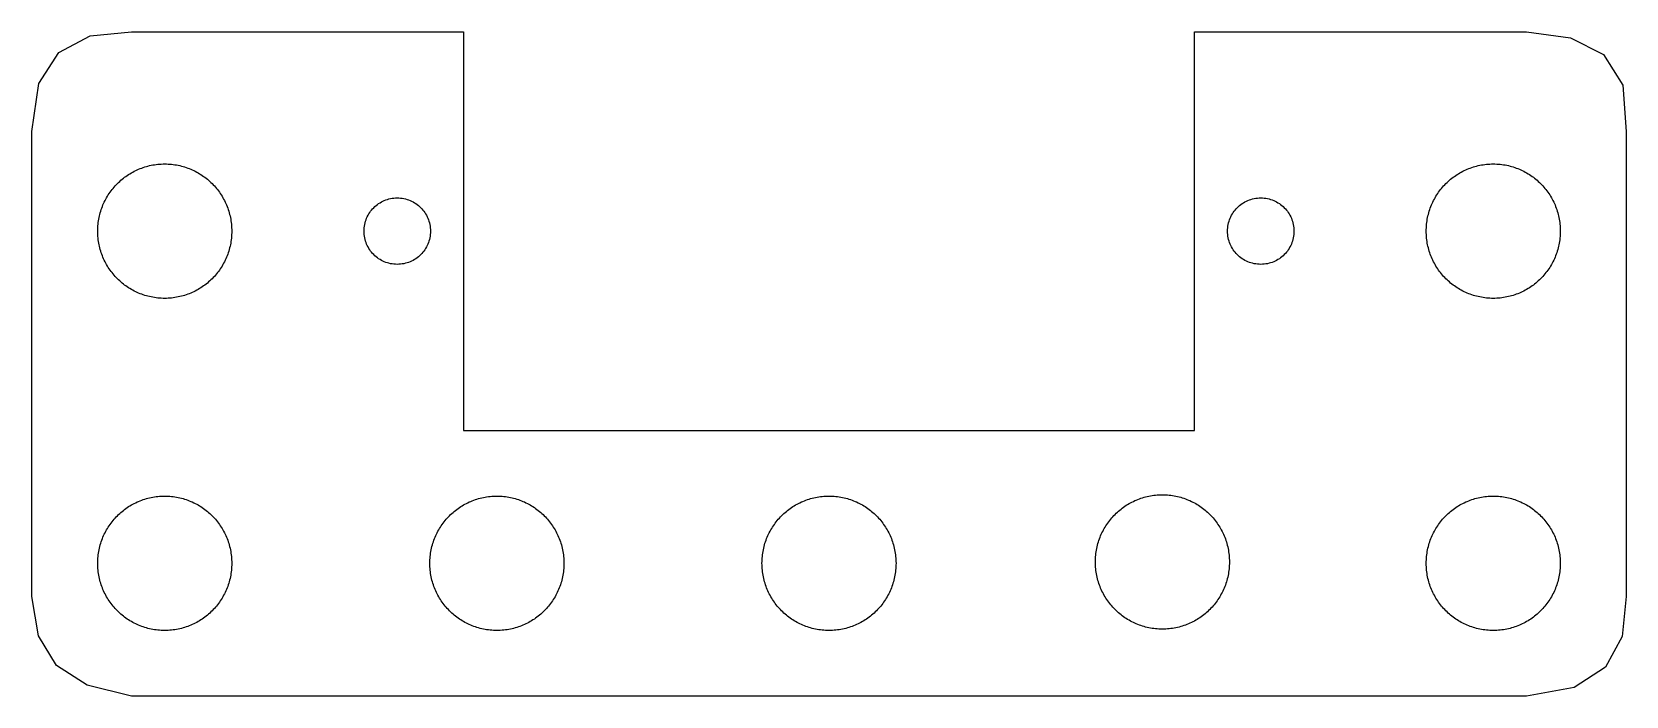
# Model space of a CAD drawing. Extents: x 0 to 48, y 0 to 20.
import ezdxf

# ---------------------------------------------------------------- set-up
doc = ezdxf.new("R2010")
doc.units = 0
doc.layers.add('Layer_1', color=7, linetype='CONTINUOUS')

msp = doc.modelspace()

# ---------------------------------------------------------------- linework, layer by layer
at = {"layer": 'Layer_1', "color": 7}
msp.add_lwpolyline([(3, -0.000001), (1.663894, 0.328862), (0.744811, 0.926741), (0.203323, 1.811251), (0, 2.999999), (0, 16.999999), (0.205271, 18.443289), (0.808521, 19.380064), (1.75751, 19.876803), (3, 19.999999), (12.999999, 20.000002), (13, 8), (34.999999, 8), (34.999999, 20.000002), (44.999999, 19.999999), (46.325185, 19.825185), (47.316406, 19.316406), (47.899426, 18.399426), (47.999999, 16.999999), (47.999999, 2.999999), (47.880142, 1.799897), (47.3804, 0.87114), (46.440459, 0.256813), (44.999999, -0.000001), (3, -0.000001)], dxfattribs=at)
at = {"layer": 'Layer_1', "color": 1}
for points in [[(12, 14), (12, 14)], [(37.999999, 14), (37.999999, 14)], [(4.000014, 11.976249), (4.000014, 11.976249)], [(44.000001, 11.976249), (44.000001, 11.976249)], [(4.000014, 1.976238), (4.000014, 1.976238)], [(13.999993, 1.976255), (13.999993, 1.976255)], [(23.999999, 1.976255), (23.999999, 1.976255)], [(34.038234, 2.016387), (34.038234, 2.016387)], [(44.000001, 1.976238), (44.000001, 1.976238)]]:
    msp.add_lwpolyline(points, dxfattribs=at)
for points in [[(2.871915, 15.678127), (2.979273, 15.750861), (3.09394, 15.813512), (3.214646, 15.864715)], [(3.214646, 15.864715), (3.335324, 15.915919), (3.462042, 15.955678), (3.593388, 15.982636)], [(3.593388, 15.982636), (3.724706, 16.009588), (3.860709, 16.02375), (4.000014, 16.02375)], [(4.000014, 16.02375), (4.139291, 16.02375), (4.275294, 16.009583), (4.406612, 15.982636)], [(4.406612, 15.982636), (4.537958, 15.955684), (4.664676, 15.915919), (4.785354, 15.864715)], [(4.785354, 15.864715), (4.90606, 15.813512), (5.020755, 15.750861), (5.128084, 15.678127)], [(42.871931, 15.678127), (42.97926, 15.750861), (43.093955, 15.813512), (43.214661, 15.864715)], [(43.214661, 15.864715), (43.33534, 15.915919), (43.462029, 15.955678), (43.593375, 15.982636)], [(43.593375, 15.982636), (43.724722, 16.009588), (43.860725, 16.02375), (44.000001, 16.02375)], [(44.000001, 16.02375), (44.139306, 16.02375), (44.275281, 16.009583), (44.406627, 15.982636)], [(44.406627, 15.982636), (44.537973, 15.955684), (44.664663, 15.915919), (44.785369, 15.864715)], [(44.785369, 15.864715), (44.906047, 15.813512), (45.020743, 15.750861), (45.1281, 15.678127)], [(2.326944, 15.131499), (2.399447, 15.239164), (2.482025, 15.339452), (2.573324, 15.431007)], [(2.573324, 15.431007), (2.664595, 15.522566), (2.764586, 15.60539), (2.871915, 15.678127)], [(5.128084, 15.678127), (5.235414, 15.60539), (5.335405, 15.522566), (5.426676, 15.431007)], [(5.426676, 15.431007), (5.517974, 15.339452), (5.600553, 15.239164), (5.673056, 15.131499)], [(42.32696, 15.131499), (42.399463, 15.239164), (42.482041, 15.339452), (42.573311, 15.431007)], [(42.573311, 15.431007), (42.66461, 15.522566), (42.764602, 15.60539), (42.871931, 15.678127)], [(45.1281, 15.678127), (45.235429, 15.60539), (45.33542, 15.522566), (45.426691, 15.431007)], [(45.426691, 15.431007), (45.517962, 15.339452), (45.60054, 15.239164), (45.673071, 15.131499)], [(2.140932, 14.787736), (2.191957, 14.908795), (2.254413, 15.023834), (2.326944, 15.131499)], [(5.673056, 15.131499), (5.745587, 15.023834), (5.808042, 14.908795), (5.859096, 14.787736)], [(10.44089, 14.829214), (10.49409, 14.865155), (10.550935, 14.896112), (10.610754, 14.921413)], [(10.610754, 14.921413), (10.670573, 14.9467), (10.733367, 14.96636), (10.798464, 14.97968)], [(10.798464, 14.97968), (10.863562, 14.993001), (10.930964, 15), (10.999999, 15)], [(10.999999, 15), (11.069035, 15), (11.136436, 14.993001), (11.201534, 14.97968)], [(11.201534, 14.97968), (11.266632, 14.96636), (11.329425, 14.946714), (11.389244, 14.921413)], [(11.389244, 14.921413), (11.449064, 14.896098), (11.505908, 14.865155), (11.559109, 14.829214)], [(36.440888, 14.829214), (36.49409, 14.865155), (36.550932, 14.896112), (36.610752, 14.921413)], [(36.610752, 14.921413), (36.670572, 14.9467), (36.733366, 14.96636), (36.798463, 14.97968)], [(36.798463, 14.97968), (36.863561, 14.993001), (36.930964, 15), (36.999998, 15)], [(36.999998, 15), (37.069033, 15), (37.136436, 14.993001), (37.201533, 14.97968)], [(37.201533, 14.97968), (37.266631, 14.96636), (37.329422, 14.946714), (37.389242, 14.921413)], [(37.389242, 14.921413), (37.449062, 14.896098), (37.505907, 14.865155), (37.559106, 14.829214)], [(42.140919, 14.787736), (42.191973, 14.908795), (42.254429, 15.023834), (42.32696, 15.131499)], [(45.673071, 15.131499), (45.745574, 15.023834), (45.80803, 14.908795), (45.859084, 14.787736)], [(1.982351, 14), (1.982351, 14.139711), (1.996462, 14.276115), (2.023358, 14.407856)], [(2.023358, 14.407856), (2.050169, 14.539597), (2.089878, 14.666676), (2.140932, 14.787736)], [(5.859096, 14.787736), (5.910122, 14.666676), (5.949774, 14.539597), (5.976642, 14.407856)], [(5.976642, 14.407856), (6.003453, 14.276115), (6.017649, 14.139711), (6.017649, 14)], [(10.078584, 14.389243), (10.103885, 14.449063), (10.134842, 14.505908), (10.170783, 14.559107)], [(10.170783, 14.559107), (10.206725, 14.612309), (10.247651, 14.661864), (10.292893, 14.707105)], [(10.292893, 14.707105), (10.338134, 14.752345), (10.387689, 14.793273), (10.44089, 14.829214)], [(11.559109, 14.829214), (11.612309, 14.793273), (11.661865, 14.752345), (11.707106, 14.707105)], [(11.707106, 14.707105), (11.752347, 14.661864), (11.793273, 14.612309), (11.829215, 14.559107)], [(11.829215, 14.559107), (11.865156, 14.505908), (11.896113, 14.449063), (11.921414, 14.389243)], [(36.078582, 14.389243), (36.103869, 14.449063), (36.13484, 14.505908), (36.170781, 14.559107)], [(36.170781, 14.559107), (36.206722, 14.612309), (36.24765, 14.661864), (36.29289, 14.707105)], [(36.29289, 14.707105), (36.338131, 14.752345), (36.387686, 14.793273), (36.440888, 14.829214)], [(37.559106, 14.829214), (37.612308, 14.793273), (37.661863, 14.752345), (37.707103, 14.707105)], [(37.707103, 14.707105), (37.752343, 14.661864), (37.793271, 14.612309), (37.829212, 14.559107)], [(37.829212, 14.559107), (37.865153, 14.505908), (37.89611, 14.449063), (37.921411, 14.389243)], [(41.982366, 14), (41.982366, 14.139711), (41.996477, 14.276115), (42.023373, 14.407856)], [(42.023373, 14.407856), (42.050184, 14.539597), (42.089865, 14.666676), (42.140919, 14.787736)], [(45.859084, 14.787736), (45.910138, 14.666676), (45.94979, 14.539597), (45.976657, 14.407856)], [(45.976657, 14.407856), (46.003469, 14.276115), (46.017636, 14.139711), (46.017636, 14)], [(2.023358, 13.592143), (1.996547, 13.723885), (1.982351, 13.860288), (1.982351, 14)], [(6.017649, 14), (6.017649, 13.860288), (6.003538, 13.723885), (5.976642, 13.592143)], [(9.999998, 14), (9.999998, 14.069034), (10.006995, 14.136437), (10.020316, 14.201535)], [(10.020316, 13.798465), (10.006995, 13.863562), (9.999998, 13.930965), (9.999998, 14)], [(10.020316, 14.201535), (10.033636, 14.266632), (10.053283, 14.329424), (10.078584, 14.389243)], [(11.921414, 14.389243), (11.946715, 14.329424), (11.966362, 14.266632), (11.979683, 14.201535)], [(11.979683, 14.201535), (11.993004, 14.136437), (12, 14.069034), (12, 14)], [(12, 14), (12, 13.930965), (11.993004, 13.863562), (11.979683, 13.798465)], [(35.999995, 14), (35.999995, 14.069034), (36.006994, 14.136437), (36.020315, 14.201535)], [(36.020315, 13.798465), (36.006994, 13.863562), (35.999995, 13.930965), (35.999995, 14)], [(36.020315, 14.201535), (36.033635, 14.266632), (36.053281, 14.329424), (36.078582, 14.389243)], [(37.921411, 14.389243), (37.946727, 14.329424), (37.966358, 14.266632), (37.979679, 14.201535)], [(37.979679, 14.201535), (37.993, 14.136437), (37.999999, 14.069034), (37.999999, 14)], [(37.999999, 14), (37.999999, 13.930965), (37.993, 13.863562), (37.979679, 13.798465)], [(42.023373, 13.592143), (41.996562, 13.723885), (41.982366, 13.860288), (41.982366, 14)], [(46.017636, 14), (46.017636, 13.860288), (46.003525, 13.723885), (45.976657, 13.592143)], [(2.140932, 13.212267), (2.089878, 13.333326), (2.050225, 13.460402), (2.023358, 13.592143)], [(5.976642, 13.592143), (5.949831, 13.460402), (5.910122, 13.333326), (5.859096, 13.212267)], [(10.078584, 13.610753), (10.053283, 13.670573), (10.033636, 13.733367), (10.020316, 13.798465)], [(10.170783, 13.440889), (10.134842, 13.494091), (10.103885, 13.550933), (10.078584, 13.610753)], [(10.292893, 13.292892), (10.247651, 13.338132), (10.206725, 13.387688), (10.170783, 13.440889)], [(11.829215, 13.440889), (11.793273, 13.387688), (11.752347, 13.338132), (11.707106, 13.292892)], [(11.921414, 13.610753), (11.896113, 13.550933), (11.865156, 13.494091), (11.829215, 13.440889)], [(11.979683, 13.798465), (11.966362, 13.733367), (11.946716, 13.670573), (11.921414, 13.610753)], [(36.078582, 13.610753), (36.053267, 13.670573), (36.033635, 13.733367), (36.020315, 13.798465)], [(36.170781, 13.440889), (36.13484, 13.494091), (36.103883, 13.550933), (36.078582, 13.610753)], [(36.29289, 13.292892), (36.24765, 13.338132), (36.206722, 13.387688), (36.170781, 13.440889)], [(37.829212, 13.440889), (37.793271, 13.387688), (37.752343, 13.338132), (37.707103, 13.292892)], [(37.921411, 13.610753), (37.896096, 13.550933), (37.865153, 13.494091), (37.829212, 13.440889)], [(37.979679, 13.798465), (37.966358, 13.733367), (37.946713, 13.670573), (37.921411, 13.610753)], [(42.140919, 13.212267), (42.089865, 13.333326), (42.050241, 13.460402), (42.023373, 13.592143)], [(45.976657, 13.592143), (45.949846, 13.460402), (45.910138, 13.333326), (45.859084, 13.212267)], [(2.326944, 12.868503), (2.254413, 12.976168), (2.191957, 13.091207), (2.140932, 13.212267)], [(5.859096, 13.212267), (5.808042, 13.091207), (5.745587, 12.976168), (5.673056, 12.868503)], [(10.44089, 13.170783), (10.387689, 13.206724), (10.338134, 13.247652), (10.292893, 13.292892)], [(10.610754, 13.078584), (10.550935, 13.103899), (10.49409, 13.134842), (10.44089, 13.170783)], [(10.798464, 13.020316), (10.733367, 13.033637), (10.670573, 13.053282), (10.610754, 13.078584)], [(10.999999, 12.999996), (10.930964, 12.999996), (10.863562, 13.006995), (10.798464, 13.020316)], [(11.201534, 13.020316), (11.136436, 13.006995), (11.069035, 12.999996), (10.999999, 12.999996)], [(11.389244, 13.078584), (11.329425, 13.053297), (11.266632, 13.033637), (11.201534, 13.020316)], [(11.559109, 13.170783), (11.505908, 13.134842), (11.449064, 13.103885), (11.389244, 13.078584)], [(11.707106, 13.292892), (11.661865, 13.247652), (11.612309, 13.206724), (11.559109, 13.170783)], [(36.440888, 13.170783), (36.387686, 13.206724), (36.338131, 13.247652), (36.29289, 13.292892)], [(36.610752, 13.078584), (36.550932, 13.103899), (36.49409, 13.134842), (36.440888, 13.170783)], [(36.798463, 13.020316), (36.733366, 13.033637), (36.670572, 13.053282), (36.610752, 13.078584)], [(36.999998, 12.999996), (36.930964, 12.999996), (36.863561, 13.006995), (36.798463, 13.020316)], [(37.201533, 13.020316), (37.136436, 13.006995), (37.069033, 12.999996), (36.999998, 12.999996)], [(37.389242, 13.078584), (37.329422, 13.053297), (37.266631, 13.033637), (37.201533, 13.020316)], [(37.559106, 13.170783), (37.505907, 13.134842), (37.449062, 13.103885), (37.389242, 13.078584)], [(37.707103, 13.292892), (37.661863, 13.247652), (37.612308, 13.206724), (37.559106, 13.170783)], [(42.32696, 12.868503), (42.254429, 12.976168), (42.191973, 13.091207), (42.140919, 13.212267)], [(45.859084, 13.212267), (45.80803, 13.091207), (45.745574, 12.976168), (45.673071, 12.868503)], [(2.573324, 12.568992), (2.482025, 12.66055), (2.399447, 12.760838), (2.326944, 12.868503)], [(2.871915, 12.321875), (2.764586, 12.394612), (2.664595, 12.477436), (2.573324, 12.568992)], [(5.426676, 12.568992), (5.335405, 12.477436), (5.235414, 12.394612), (5.128084, 12.321875)], [(5.673056, 12.868503), (5.600553, 12.760838), (5.517974, 12.66055), (5.426676, 12.568992)], [(42.573311, 12.568992), (42.482041, 12.66055), (42.399463, 12.760838), (42.32696, 12.868503)], [(42.871931, 12.321875), (42.764602, 12.394612), (42.66461, 12.477436), (42.573311, 12.568992)], [(45.426691, 12.568992), (45.33542, 12.477436), (45.235429, 12.394612), (45.1281, 12.321875)], [(45.673071, 12.868503), (45.60054, 12.760838), (45.517962, 12.66055), (45.426691, 12.568992)], [(3.214646, 12.135287), (3.09394, 12.18649), (2.979273, 12.249138), (2.871915, 12.321875)], [(3.593388, 12.017366), (3.462042, 12.044318), (3.335324, 12.084083), (3.214646, 12.135287)], [(4.000014, 11.976249), (3.860709, 11.976249), (3.724706, 11.990417), (3.593388, 12.017366)], [(4.406612, 12.017366), (4.275294, 11.990414), (4.139291, 11.976249), (4.000014, 11.976249)], [(4.785354, 12.135287), (4.664676, 12.084083), (4.537958, 12.044324), (4.406612, 12.017366)], [(5.128084, 12.321875), (5.020755, 12.249138), (4.90606, 12.18649), (4.785354, 12.135287)], [(43.214661, 12.135287), (43.093955, 12.18649), (42.97926, 12.249138), (42.871931, 12.321875)], [(43.593375, 12.017366), (43.462029, 12.044318), (43.33534, 12.084083), (43.214661, 12.135287)], [(44.000001, 11.976249), (43.860725, 11.976249), (43.724722, 11.990417), (43.593375, 12.017366)], [(44.406627, 12.017366), (44.275281, 11.990414), (44.139306, 11.976249), (44.000001, 11.976249)], [(44.785369, 12.135287), (44.664663, 12.084083), (44.537973, 12.044324), (44.406627, 12.017366)], [(45.1281, 12.321875), (45.020743, 12.249138), (44.906047, 12.18649), (44.785369, 12.135287)], [(2.871915, 5.678119), (2.979273, 5.750876), (3.09394, 5.813501), (3.214646, 5.864724)], [(3.214646, 5.864724), (3.335324, 5.915919), (3.462042, 5.955684), (3.593388, 5.982636)], [(3.593388, 5.982636), (3.724706, 6.009448), (3.860709, 6.023756), (4.000014, 6.023756)], [(4.000014, 6.023756), (4.139291, 6.023756), (4.275294, 6.009645), (4.406612, 5.982636)], [(4.406612, 5.982636), (4.537958, 5.955543), (4.664676, 5.915919), (4.785354, 5.864724)], [(4.785354, 5.864724), (4.90606, 5.813501), (5.020755, 5.750876), (5.128084, 5.678119)], [(12.871923, 5.678136), (12.979252, 5.750864), (13.093947, 5.813518), (13.214654, 5.864713)], [(13.214654, 5.864713), (13.335332, 5.915908), (13.462021, 5.955673), (13.593368, 5.982625)], [(13.593368, 5.982625), (13.724714, 6.009718), (13.860717, 6.023745), (13.999993, 6.023745)], [(13.999993, 6.023745), (14.139298, 6.023745), (14.275273, 6.009634), (14.40662, 5.982625)], [(14.40662, 5.982625), (14.537966, 5.955814), (14.664655, 5.915908), (14.785362, 5.864713)], [(14.785362, 5.864713), (14.90604, 5.813518), (15.020735, 5.750864), (15.128092, 5.678136)], [(22.8719, 5.678136), (22.979258, 5.750864), (23.093953, 5.813518), (23.214631, 5.864713)], [(23.214631, 5.864713), (23.335337, 5.915908), (23.462027, 5.955673), (23.593373, 5.982625)], [(23.593373, 5.982625), (23.724719, 6.009718), (23.860694, 6.023745), (23.999999, 6.023745)], [(23.999999, 6.023745), (24.139276, 6.023745), (24.275278, 6.009634), (24.406625, 5.982625)], [(24.406625, 5.982625), (24.537971, 5.955814), (24.66466, 5.915908), (24.785339, 5.864713)], [(24.785339, 5.864713), (24.906045, 5.813518), (25.02074, 5.750864), (25.128069, 5.678136)], [(32.910135, 5.718268), (33.017493, 5.790996), (33.13216, 5.85365), (33.252866, 5.904845)], [(33.252866, 5.904845), (33.373544, 5.95604), (33.500262, 5.995805), (33.631608, 6.022757)], [(33.631608, 6.022757), (33.762926, 6.049568), (33.898929, 6.063877), (34.038234, 6.063877)], [(34.038234, 6.063877), (34.177511, 6.063877), (34.313514, 6.049766), (34.444832, 6.022757)], [(34.444832, 6.022757), (34.576178, 5.995946), (34.702896, 5.95604), (34.823574, 5.904845)], [(34.823574, 5.904845), (34.94428, 5.85365), (35.058975, 5.790996), (35.166305, 5.718268)], [(42.871931, 5.678119), (42.97926, 5.750876), (43.093955, 5.813501), (43.214661, 5.864724)], [(43.214661, 5.864724), (43.33534, 5.915919), (43.462029, 5.955684), (43.593375, 5.982636)], [(43.593375, 5.982636), (43.724722, 6.00973), (43.860725, 6.023756), (44.000001, 6.023756)], [(44.000001, 6.023756), (44.139306, 6.023756), (44.275281, 6.009645), (44.406627, 5.982636)], [(44.406627, 5.982636), (44.537973, 5.955543), (44.664663, 5.915919), (44.785369, 5.864724)], [(44.785369, 5.864724), (44.906047, 5.813501), (45.020743, 5.750876), (45.1281, 5.678119)], [(2.326944, 5.131511), (2.399447, 5.23915), (2.482025, 5.339452), (2.573324, 5.431005)], [(2.573324, 5.431005), (2.664595, 5.522558), (2.764586, 5.60539), (2.871915, 5.678119)], [(5.128084, 5.678119), (5.235414, 5.60539), (5.335405, 5.522558), (5.426676, 5.431005)], [(5.426676, 5.431005), (5.517974, 5.339452), (5.600553, 5.23915), (5.673056, 5.131511)], [(12.326952, 5.131499), (12.399455, 5.239167), (12.482033, 5.339441), (12.573304, 5.430994)], [(12.573304, 5.430994), (12.664603, 5.522546), (12.764594, 5.605379), (12.871923, 5.678136)], [(15.128092, 5.678136), (15.235422, 5.605379), (15.335413, 5.522546), (15.426684, 5.430994)], [(15.426684, 5.430994), (15.517954, 5.339441), (15.600532, 5.239167), (15.673064, 5.131499)], [(22.326929, 5.131499), (22.39946, 5.239167), (22.482038, 5.339441), (22.573309, 5.430994)], [(22.573309, 5.430994), (22.66458, 5.522546), (22.764571, 5.605379), (22.8719, 5.678136)], [(25.128069, 5.678136), (25.235427, 5.605379), (25.33539, 5.522546), (25.426689, 5.430994)], [(25.426689, 5.430994), (25.517959, 5.339441), (25.600538, 5.239167), (25.67304, 5.131499)], [(32.365164, 5.171631), (32.437667, 5.279299), (32.520245, 5.379573), (32.611544, 5.471126)], [(32.611544, 5.471126), (32.702815, 5.562678), (32.802806, 5.645511), (32.910135, 5.718268)], [(35.166305, 5.718268), (35.273634, 5.645511), (35.373625, 5.562678), (35.464896, 5.471126)], [(35.464896, 5.471126), (35.556195, 5.379573), (35.638773, 5.279299), (35.711276, 5.171631)], [(42.32696, 5.131511), (42.399463, 5.23915), (42.482041, 5.339452), (42.573311, 5.431005)], [(42.573311, 5.431005), (42.66461, 5.522558), (42.764602, 5.60539), (42.871931, 5.678119)], [(45.1281, 5.678119), (45.235429, 5.60539), (45.33542, 5.522558), (45.426691, 5.431005)], [(45.426691, 5.431005), (45.517962, 5.339452), (45.60054, 5.23915), (45.673071, 5.131511)], [(2.140932, 4.787736), (2.191957, 4.908781), (2.254413, 5.023843), (2.326944, 5.131511)], [(5.673056, 5.131511), (5.745587, 5.023843), (5.808042, 4.908781), (5.859096, 4.787736)], [(12.140911, 4.787724), (12.191965, 4.908798), (12.254421, 5.023832), (12.326952, 5.131499)], [(15.673064, 5.131499), (15.745566, 5.023832), (15.808022, 4.908798), (15.859076, 4.787724)], [(22.140916, 4.787724), (22.19197, 4.908798), (22.254426, 5.023832), (22.326929, 5.131499)], [(25.67304, 5.131499), (25.745572, 5.023832), (25.808027, 4.908798), (25.859081, 4.787724)], [(32.061578, 4.447985), (32.088389, 4.579727), (32.128098, 4.706811), (32.179152, 4.827856)], [(32.179152, 4.827856), (32.230177, 4.94893), (32.292633, 5.063964), (32.365164, 5.171631)], [(35.711276, 5.171631), (35.783807, 5.063964), (35.846263, 4.94893), (35.897317, 4.827856)], [(35.897317, 4.827856), (35.948342, 4.706811), (35.987995, 4.579727), (36.014862, 4.447985)], [(42.140919, 4.787736), (42.191973, 4.908781), (42.254429, 5.023843), (42.32696, 5.131511)], [(45.673071, 5.131511), (45.745574, 5.023843), (45.80803, 4.908781), (45.859084, 4.787736)], [(1.982351, 3.999997), (1.982351, 4.139725), (1.996462, 4.276123), (2.023358, 4.407865)], [(2.023358, 4.407865), (2.050169, 4.539606), (2.089878, 4.666691), (2.140932, 4.787736)], [(5.859096, 4.787736), (5.910122, 4.666691), (5.949774, 4.539606), (5.976642, 4.407865)], [(5.976642, 4.407865), (6.003453, 4.276123), (6.017649, 4.139697), (6.017649, 3.999997)], [(11.982359, 3.999986), (11.982359, 4.139714), (11.99647, 4.276112), (12.023365, 4.407853)], [(12.023365, 4.407853), (12.050177, 4.539595), (12.089857, 4.666679), (12.140911, 4.787724)], [(15.859076, 4.787724), (15.91013, 4.666679), (15.949782, 4.539595), (15.97665, 4.407853)], [(15.97665, 4.407853), (16.003461, 4.276112), (16.017629, 4.139714), (16.017629, 3.999986)], [(21.982364, 3.999986), (21.982364, 4.139714), (21.996475, 4.276112), (22.023343, 4.407853)], [(22.023343, 4.407853), (22.050154, 4.539595), (22.089862, 4.666679), (22.140916, 4.787724)], [(25.859081, 4.787724), (25.910135, 4.666679), (25.949759, 4.539595), (25.976627, 4.407853)], [(25.976627, 4.407853), (26.003438, 4.276112), (26.017634, 4.139714), (26.017634, 3.999986)], [(32.020571, 4.040118), (32.020571, 4.179846), (32.034682, 4.316244), (32.061578, 4.447985)], [(36.014862, 4.447985), (36.041673, 4.316244), (36.055869, 4.179846), (36.055869, 4.040118)], [(41.982366, 3.999997), (41.982366, 4.139697), (41.996477, 4.276123), (42.023373, 4.407865)], [(42.023373, 4.407865), (42.050184, 4.539606), (42.089865, 4.666662), (42.140919, 4.787736)], [(45.859084, 4.787736), (45.910138, 4.666662), (45.94979, 4.539606), (45.976657, 4.407865)], [(45.976657, 4.407865), (46.003469, 4.276123), (46.017636, 4.139697), (46.017636, 3.999997)], [(2.023358, 3.592158), (1.996547, 3.723899), (1.982351, 3.860297), (1.982351, 3.999997)], [(6.017649, 3.999997), (6.017649, 3.860297), (6.003538, 3.723899), (5.976642, 3.592158)], [(12.023365, 3.592146), (11.996554, 3.723888), (11.982359, 3.860286), (11.982359, 3.999986)], [(16.017629, 3.999986), (16.017629, 3.860286), (16.003518, 3.723888), (15.97665, 3.592146)], [(22.023343, 3.592146), (21.996532, 3.723888), (21.982364, 3.860286), (21.982364, 3.999986)], [(26.017634, 3.999986), (26.017634, 3.860286), (26.003523, 3.723888), (25.976627, 3.592146)], [(32.061578, 3.632278), (32.034767, 3.76402), (32.020571, 3.900418), (32.020571, 4.040118)], [(36.055869, 4.040118), (36.055869, 3.900418), (36.041758, 3.76402), (36.014862, 3.632278)], [(42.023373, 3.59213), (41.996562, 3.723871), (41.982366, 3.860297), (41.982366, 3.999997)], [(46.017636, 3.999997), (46.017636, 3.860297), (46.003525, 3.723871), (45.976657, 3.59213)], [(2.140932, 3.212258), (2.089878, 3.333332), (2.050225, 3.460388), (2.023358, 3.592158)], [(5.976642, 3.592158), (5.949831, 3.460416), (5.910122, 3.333332), (5.859096, 3.212258)], [(12.140911, 3.212275), (12.089857, 3.33332), (12.050233, 3.460405), (12.023365, 3.592146)], [(15.97665, 3.592146), (15.949839, 3.460405), (15.91013, 3.33332), (15.859076, 3.212275)], [(22.140916, 3.212275), (22.089862, 3.33332), (22.05021, 3.460405), (22.023343, 3.592146)], [(25.976627, 3.592146), (25.949816, 3.460405), (25.910135, 3.33332), (25.859081, 3.212275)], [(32.179152, 3.252379), (32.128098, 3.373452), (32.088445, 3.500537), (32.061578, 3.632278)], [(36.014862, 3.632278), (35.988051, 3.500537), (35.948342, 3.373452), (35.897317, 3.252379)], [(42.140919, 3.212258), (42.089865, 3.333332), (42.050241, 3.460388), (42.023373, 3.59213)], [(45.976657, 3.59213), (45.949846, 3.460388), (45.910138, 3.333332), (45.859084, 3.212258)], [(2.326944, 2.868512), (2.254413, 2.97618), (2.191957, 3.091213), (2.140932, 3.212258)], [(5.859096, 3.212258), (5.808042, 3.091213), (5.745587, 2.97618), (5.673056, 2.868512)], [(12.326952, 2.8685), (12.254421, 2.976168), (12.191965, 3.091202), (12.140911, 3.212275)], [(15.859076, 3.212275), (15.808022, 3.091202), (15.745566, 2.976168), (15.673064, 2.8685)], [(22.326929, 2.8685), (22.254426, 2.976168), (22.19197, 3.091202), (22.140916, 3.212275)], [(25.859081, 3.212275), (25.808027, 3.091202), (25.745572, 2.976168), (25.67304, 2.8685)], [(32.365164, 2.908632), (32.292633, 3.0163), (32.230177, 3.131334), (32.179152, 3.252379)], [(32.611544, 2.60911), (32.520245, 2.700691), (32.437667, 2.800965), (32.365164, 2.908632)], [(35.711276, 2.908632), (35.638773, 2.800965), (35.556195, 2.700691), (35.464896, 2.60911)], [(35.897317, 3.252379), (35.846263, 3.131334), (35.783807, 3.0163), (35.711276, 2.908632)], [(42.32696, 2.868512), (42.254429, 2.97618), (42.191973, 3.091213), (42.140919, 3.212258)], [(45.859084, 3.212258), (45.80803, 3.091213), (45.745574, 2.97618), (45.673071, 2.868512)], [(2.573324, 2.568989), (2.482025, 2.660542), (2.399447, 2.760844), (2.326944, 2.868512)], [(2.871915, 2.321876), (2.764586, 2.394604), (2.664595, 2.477436), (2.573324, 2.568989)], [(5.426676, 2.568989), (5.335405, 2.477436), (5.235414, 2.394604), (5.128084, 2.321876)], [(5.673056, 2.868512), (5.600553, 2.760844), (5.517974, 2.660542), (5.426676, 2.568989)], [(12.573304, 2.568978), (12.482033, 2.660559), (12.399455, 2.760833), (12.326952, 2.8685)], [(12.871923, 2.321864), (12.764594, 2.394621), (12.664603, 2.477425), (12.573304, 2.568978)], [(15.426684, 2.568978), (15.335413, 2.477425), (15.235422, 2.394621), (15.128092, 2.321864)], [(15.673064, 2.8685), (15.600532, 2.760833), (15.517954, 2.660559), (15.426684, 2.568978)], [(22.573309, 2.568978), (22.482038, 2.660559), (22.39946, 2.760833), (22.326929, 2.8685)], [(22.8719, 2.321864), (22.764571, 2.394621), (22.66458, 2.477425), (22.573309, 2.568978)], [(25.426689, 2.568978), (25.33539, 2.477425), (25.235427, 2.394621), (25.128069, 2.321864)], [(25.67304, 2.8685), (25.600538, 2.760833), (25.517959, 2.660559), (25.426689, 2.568978)], [(32.910135, 2.361996), (32.802806, 2.434753), (32.702815, 2.517557), (32.611544, 2.60911)], [(35.464896, 2.60911), (35.373625, 2.517557), (35.273634, 2.434753), (35.166305, 2.361996)], [(42.573311, 2.568989), (42.482041, 2.660542), (42.399463, 2.760844), (42.32696, 2.868512)], [(42.871931, 2.321876), (42.764602, 2.394604), (42.66461, 2.477436), (42.573311, 2.568989)], [(45.426691, 2.568989), (45.33542, 2.477436), (45.235429, 2.394604), (45.1281, 2.321876)], [(45.673071, 2.868512), (45.60054, 2.760844), (45.517962, 2.660542), (45.426691, 2.568989)], [(3.214646, 2.135298), (3.09394, 2.186494), (2.979273, 2.249147), (2.871915, 2.321876)], [(3.593388, 2.017358), (3.462042, 2.044451), (3.335324, 2.084075), (3.214646, 2.135298)], [(4.000014, 1.976238), (3.860709, 1.976238), (3.724706, 1.990349), (3.593388, 2.017358)], [(4.406612, 2.017358), (4.275294, 1.990264), (4.139291, 1.976238), (4.000014, 1.976238)], [(4.785354, 2.135298), (4.664676, 2.084075), (4.537958, 2.044338), (4.406612, 2.017358)], [(5.128084, 2.321876), (5.020755, 2.249147), (4.90606, 2.186494), (4.785354, 2.135298)], [(13.214654, 2.135287), (13.093947, 2.186482), (12.979252, 2.249136), (12.871923, 2.321864)], [(13.593368, 2.017375), (13.462021, 2.044186), (13.335332, 2.084092), (13.214654, 2.135287)], [(13.999993, 1.976255), (13.860717, 1.976255), (13.724714, 1.990366), (13.593368, 2.017375)], [(14.40662, 2.017375), (14.275273, 1.990281), (14.139298, 1.976255), (13.999993, 1.976255)], [(14.785362, 2.135287), (14.664655, 2.084092), (14.537966, 2.044327), (14.40662, 2.017375)], [(15.128092, 2.321864), (15.020735, 2.249136), (14.90604, 2.186482), (14.785362, 2.135287)], [(23.214631, 2.135287), (23.093953, 2.186482), (22.979258, 2.249136), (22.8719, 2.321864)], [(23.593373, 2.017375), (23.462027, 2.044186), (23.335337, 2.084092), (23.214631, 2.135287)], [(23.999999, 1.976255), (23.860694, 1.976255), (23.724719, 1.990366), (23.593373, 2.017375)], [(24.406625, 2.017375), (24.275278, 1.990281), (24.139276, 1.976255), (23.999999, 1.976255)], [(24.785339, 2.135287), (24.66466, 2.084092), (24.537971, 2.044327), (24.406625, 2.017375)], [(25.128069, 2.321864), (25.02074, 2.249136), (24.906045, 2.186482), (24.785339, 2.135287)], [(33.252866, 2.175419), (33.13216, 2.226614), (33.017493, 2.289268), (32.910135, 2.361996)], [(33.631608, 2.057507), (33.500262, 2.084318), (33.373544, 2.124224), (33.252866, 2.175419)], [(34.038234, 2.016387), (33.898929, 2.016387), (33.762926, 2.030498), (33.631608, 2.057507)], [(34.444832, 2.057507), (34.313514, 2.030413), (34.177511, 2.016387), (34.038234, 2.016387)], [(34.823574, 2.175419), (34.702896, 2.124224), (34.576178, 2.084459), (34.444832, 2.057507)], [(35.166305, 2.361996), (35.058975, 2.289268), (34.94428, 2.226614), (34.823574, 2.175419)], [(43.214661, 2.135298), (43.093955, 2.186494), (42.97926, 2.249147), (42.871931, 2.321876)], [(43.593375, 2.017358), (43.462029, 2.044451), (43.33534, 2.084075), (43.214661, 2.135298)], [(44.000001, 1.976238), (43.860725, 1.976238), (43.724722, 1.990349), (43.593375, 2.017358)], [(44.406627, 2.017358), (44.275281, 1.990264), (44.139306, 1.976238), (44.000001, 1.976238)], [(44.785369, 2.135298), (44.664663, 2.084075), (44.537973, 2.04431), (44.406627, 2.017358)], [(45.1281, 2.321876), (45.020743, 2.249147), (44.906047, 2.186494), (44.785369, 2.135298)]]:
    msp.add_open_spline(points, degree=3, dxfattribs=at)

doc.saveas('drawing.dxf')
